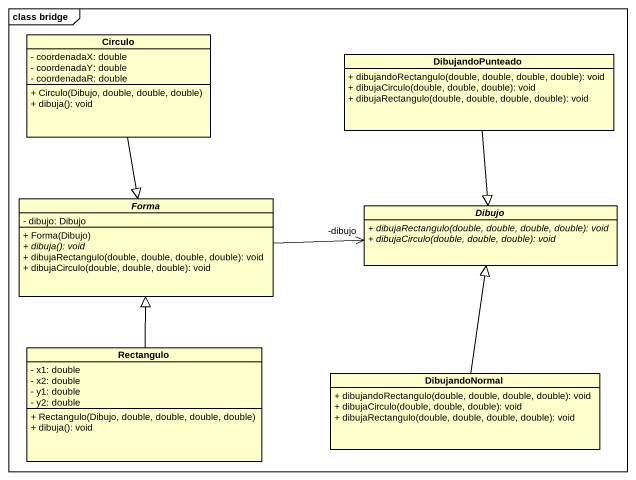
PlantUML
@startuml
mainframe class bridge
hide circle
hide empty members
skinparam classAttributeIconSize 0
class Circulo {
  - coordenadaX: double
  - coordenadaY: double
  - coordenadaR: double
  + Circulo(Dibujo, double, double, double)
  + dibuja(): void
}
class DibujandoPunteado {
  + dibujandoRectangulo(double, double, double, double): void
  + dibujaCirculo(double, double, double): void
  + dibujaRectangulo(double, double, double, double): void
}
abstract class Forma {
  - dibujo: Dibujo
  + Forma(Dibujo)
  {abstract} + dibuja(): void
  + dibujaRectangulo(double, double, double, double): void
  + dibujaCirculo(double, double, double): void
}
abstract class Dibujo {
  {abstract} + dibujaRectangulo(double, double, double, double): void
  {abstract} + dibujaCirculo(double, double, double): void
}
class Rectangulo {
  - x1: double
  - x2: double
  - y1: double
  - y2: double
  + Rectangulo(Dibujo, double, double, double, double)
  + dibuja(): void
}
class DibujandoNormal {
  + dibujandoRectangulo(double, double, double, double): void
  + dibujaCirculo(double, double, double): void
  + dibujaRectangulo(double, double, double, double): void
}
Circulo --|> Forma
DibujandoPunteado --|> Dibujo
Forma -right-> "-dibujo" Dibujo
Rectangulo -up-|> Forma
DibujandoNormal -up-|> Dibujo
@enduml
